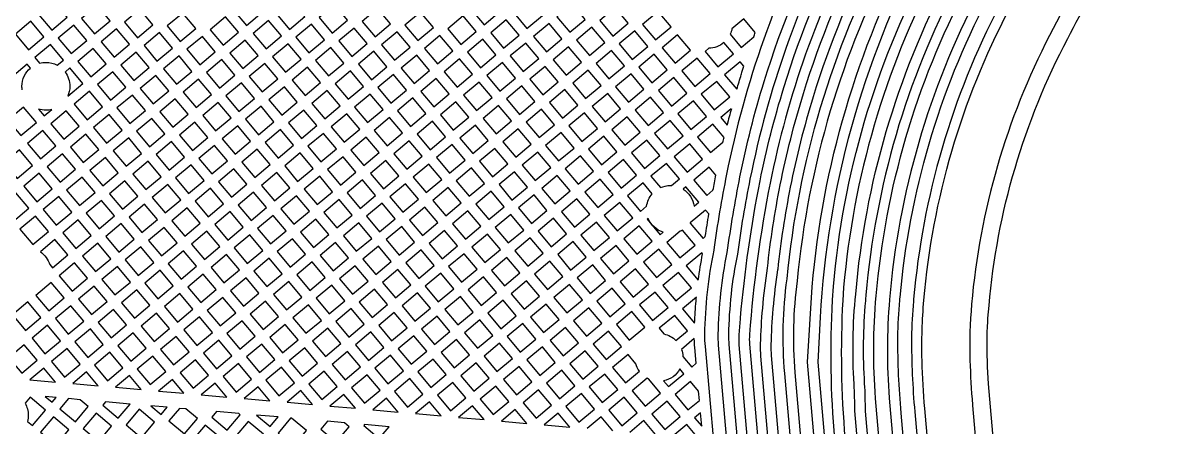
# Model space of a CAD drawing. Extents: x 592 to 965, y 89 to 353.
# Drawn here: x 666.08 to 674.49, y 148.13 to 151.14 of the extents above; entities that cross this region are included whole.
import ezdxf

# ---------------------------------------------------------------- set-up
doc = ezdxf.new("R2010")
doc.units = 0
doc.layers.add('bak_bak_ttr1-bcq8120', color=8, linetype='Continuous')
doc.layers.add('quyukuang', color=5, linetype='Continuous')

msp = doc.modelspace()

# ---------------------------------------------------------------- linework, layer by layer
at = {"layer": 'bak_bak_ttr1-bcq8120'}
for p, q in [((671.2919, 150.7505), (671.3827, 150.6423)), ((671.342, 150.4974), (671.2642, 150.4321)), ((671.2642, 150.4321), (671.3106, 150.3768)), ((671.0074, 149.3313), (671.0966, 149.2249)), ((671.0823, 149.099), (670.9795, 149.0127)), ((670.9795, 149.0127), (671.0693, 148.9058)), ((666.1305, 148.4851), (666.32, 148.4685)), ((666.449, 148.4572), (666.6386, 148.4406)), ((666.7673, 148.4294), (666.9571, 148.4127)), ((667.0858, 148.4015), (667.2756, 148.3848)), ((667.4043, 148.3736), (667.5941, 148.3569)), ((666.3252, 148.3532), (666.2452, 148.3601)), ((667.15, 148.281), (667.0304, 148.2915)), ((667.7226, 148.3457), (667.9128, 148.329)), ((668.0412, 148.3178), (668.2312, 148.3011)), ((668.3595, 148.2899), (668.5497, 148.2733)), ((667.9747, 148.2088), (667.8153, 148.2228)), ((668.678, 148.262), (668.868, 148.2454)), ((668.9965, 148.2341), (669.1865, 148.2175)), ((669.3151, 148.2062), (669.5051, 148.1896)), ((671.1133, 148.2397), (671.0691, 148.2027)), ((671.0691, 148.2027), (671.122, 148.1396)), ((671.122, 148.1396), (671.1133, 148.2397)), ((669.6334, 148.1783), (669.8236, 148.1617)), ((669.9519, 148.1505), (670.1422, 148.1338))]:
    msp.add_line(p, q, dxfattribs=at)
for points in [[(665.3078, 148.8562, -0.016847), (665.3576, 149.785, -0.100044), (666.4517, 153.4963), (666.8278, 154.2081, 0.099978), (668.9463, 161.3976), (669.6086, 168.9688, 0.076848), (669.3726, 172.5331), (669.3284, 172.7499, 0.077571), (667.2107, 178.4408), (667.1037, 178.6314, -0.022105), (666.8199, 179.1938, -0.047834), (665.9478, 181.7644, -0.018816), (665.9335, 181.8396), (665.8521, 182.3641, -0.034733), (665.7458, 187.67)], [(665.8218, 187.6646, 0.034712), (665.9278, 182.3726), (666.0231, 181.7767, 0.047739), (666.8894, 179.2251, 0.022105), (667.1702, 178.6688), (667.2772, 178.4781, -0.077637), (669.404, 172.7601), (669.4471, 172.5491, -0.076833), (669.6846, 168.9622), (669.0222, 161.3909, -0.100018), (666.8937, 154.1699), (666.5191, 153.4607, 0.100044), (665.4336, 149.7784, 0.016847), (665.3841, 148.8547, 0.034667), (665.3919, 148.6961, -0.024933), (665.3922, 148.6924), (666.9182, 131.2461, 0.199042)], [(672.9546, 130.255), (673.0528, 130.3501), (673.6636, 131.0781, 0.198766), (673.8471, 131.6605), (673.278, 138.2039, 0.197561), (673.1439, 138.4596), (673.0292, 138.5558, -0.198985), (672.9224, 138.7607), (672.1106, 148.0437, -0.035371), (672.0938, 149.0777), (672.1004, 149.1768, -0.099164), (672.7951, 151.5485, 0.10071), (675.7173, 161.4148), (676.1964, 166.8915, 0.151029), (672.9817, 181.7887, -0.014202), (672.8131, 182.1099, -0.026806), (672.8114, 182.1135, -0.016277), (672.4047, 183.1949, -0.021433), (672.4038, 183.1979, -0.018314), (672.4029, 183.2004), (672.3738, 183.2873, -0.003328), (672.3527, 183.3689, -0.071669), (672.0812, 185.3103, -0.010882), (672.0811, 185.3117)], [(673.9996, 131.6772), (673.4184, 138.3529, 0.202802), (673.3463, 138.489), (673.2181, 138.5964, -0.199128), (673.0804, 138.8606), (672.2593, 148.2537, 0.017113), (672.2539, 148.4519, -0.039821), (672.2661, 149.1216, -0.099203), (672.9533, 151.4668, 0.100668), (675.8944, 161.397), (676.3737, 166.876, 0.152457), (673.0656, 182.0024, -0.019293), (673.0643, 182.0049, -0.026028), (672.8267, 182.4844, -0.006369), (672.6688, 182.9035, -0.010433), (672.6684, 182.9048), (672.568, 183.1892, -0.026059), (672.3852, 183.8632, -0.055622), (672.2339, 185.3461), (672.2339, 185.3648)], [(672.3101, 185.3463, 0.093108), (672.7399, 182.931, 0.006371), (672.8972, 182.5134, 0.026097), (673.1321, 182.0399, -0.019203), (673.1334, 182.0374), (673.2033, 181.9132, -0.151027), (676.4497, 166.8693), (675.9704, 161.3904, -0.100695), (673.0193, 151.4286, 0.099104), (672.342, 149.1142, 0.002642), (672.338, 149.0716, -0.010688), (672.3379, 149.0703, 0.037153), (672.33, 148.4566, -0.017231), (672.3355, 148.2518), (673.1563, 138.8673, 0.199163), (673.2671, 138.6549), (673.3997, 138.5435, -0.196143), (673.4943, 138.3596), (674.0755, 131.6839, -0.24441)], [(673.656, 130.3634, 0.134951), (673.7698, 130.4545, -0.010365), (673.7821, 130.4707), (673.9281, 130.6531, 0.117095), (674.0893, 130.9941, 0.092369), (674.1552, 131.6698), (673.566, 138.4172, 0.202571), (673.4816, 138.5768), (673.3631, 138.6739, -0.199679), (673.2388, 138.9119), (672.4141, 148.3471, -0.043095), (672.418, 149.1082, -0.099118), (673.0873, 151.3941, 0.100705), (676.0465, 161.3863), (676.5256, 166.8627, 0.151028), (673.2699, 181.9506, -0.064524), (672.6871, 183.3951, -0.009781), (672.6316, 183.6256, -0.062544), (672.3898, 185.0627, -0.010738), (672.3864, 185.3446, -0.008233), (672.3863, 185.3458)], [(674.3503, 131.4985), (673.7421, 138.4535, 0.199156), (673.6052, 138.716), (673.5239, 138.7841, -0.201314), (673.4113, 139.0028), (672.6035, 148.2382, -0.021495), (672.5786, 148.8009, -0.016298), (672.5937, 149.0771, -0.024188), (672.5944, 149.0818, -0.025234), (672.5945, 149.0869), (672.5959, 149.0983, -0.098851), (673.2448, 151.311, 0.01664), (674.0147, 152.8832, 0.083893), (676.2233, 161.368), (676.703, 166.85, 0.151001), (673.4248, 182.0378, -0.021769), (673.1937, 182.4945), (673.1757, 182.5346, -0.048528), (672.8165, 183.6156), (672.8021, 183.6769, -0.062745), (672.5676, 185.0748, -0.003103), (672.5656, 185.1533, -0.017165), (672.5656, 185.1566)], [(671.7559, 149.234, -0.096675), (672.4942, 151.7075, 0.010848), (672.9913, 152.6938), (673.0775, 152.8749, 0.089488), (675.3634, 161.2753), (675.8573, 166.9214, 0.021032), (675.9539, 169.0602, 0.099026), (673.541, 179.8855, -0.066765), (673.5377, 179.8951, 0.067229), (673.528, 179.9241), (673.1203, 180.7963), (673.0288, 180.9811), (672.8826, 181.2638, 0.004782), (672.8503, 181.3236, -0.019197), (672.849, 181.3261), (672.7252, 181.5504, -0.02358), (672.6873, 181.6262, -0.030149), (671.9327, 183.6668, -0.018673)], [(672.0064, 183.6863, 0.030112), (672.757, 181.6569, 0.023636), (672.7918, 181.5874), (673.0292, 181.1517), (673.2249, 180.755), (673.5994, 179.951, -0.050793), (673.6116, 179.9143, -0.099014), (676.0301, 169.061, -0.021041), (675.9333, 166.9148), (675.4389, 161.2643, -0.089443), (673.1463, 152.8421), (673.0601, 152.661, -0.010846), (672.5616, 151.672, 0.096888), (671.831, 149.2208, 0.05542), (671.8148, 148.5391), (672.6708, 138.7144, 0.197387), (672.8176, 138.4343), (672.9331, 138.3373, -0.198696), (673.0553, 138.1025), (673.6132, 131.7057, -0.197471)], [(672.9577, 183.4657, 0.06453), (673.5134, 182.0876, -0.15105), (676.8037, 166.836), (676.3245, 161.359, -0.100667), (673.3347, 151.2636, 0.099078), (672.6966, 149.0839, -0.029934), (672.6958, 149.078, -0.024023), (672.6951, 149.0733, -0.025292), (672.6949, 149.0682, 0.016225), (672.6802, 148.7999, 0.02145), (672.7047, 148.247), (673.5129, 139.0063, 0.195897), (673.5892, 138.862), (673.6705, 138.7939, -0.199139), (673.8433, 138.4624), (674.4515, 131.5074, -0.043701)], [(674.5393, 131.3917), (673.8974, 138.7314), (673.6506, 138.9384, -0.204166), (673.585, 139.0613), (672.7791, 148.2726, -0.013815), (672.7592, 148.6242, -0.007886), (672.7592, 148.6295, -0.028747), (672.7725, 149.0772, -0.099079), (673.4024, 151.2282, 0.04925), (675.3822, 156.0426, 0.051156), (676.4004, 161.352), (676.8803, 166.837, 0.151035), (673.5769, 182.1303, -0.02147), (673.3563, 182.5674), (673.2931, 182.7135, -0.009537), (673.1895, 182.9767, -0.00749), (673.1877, 182.9813, -0.023126), (673.0314, 183.4849, -0.007378)], [(672.7854, 183.4208, 0.064527), (673.3584, 182.0004, -0.151028), (676.6268, 166.8539), (676.1472, 161.3723, -0.100652), (673.1772, 151.3467, 0.099858), (672.5176, 149.0816, 0.042411), (672.5158, 148.3498), (673.3401, 138.9207, 0.205813), (673.4326, 138.7481), (673.5459, 138.6555, -0.202486), (673.6672, 138.426), (674.2564, 131.6787, -0.092115)], [(672.4768, 183.2194, 0.016253), (672.8811, 182.1442, 0.014237), (673.0481, 181.8261, -0.151029), (676.2723, 166.8849), (675.7927, 161.4037, -0.100663), (672.8625, 151.513, 0.099115), (672.1764, 149.1712), (672.1699, 149.0731, 0.035525), (672.1869, 148.0454), (672.9984, 138.7673, 0.199015), (673.0781, 138.6142), (673.1929, 138.518, -0.200551), (673.3543, 138.2057), (673.9231, 131.6671, -0.198631)], [(671.9076, 148.6172), (671.942, 149.1748, -0.10023), (672.6979, 151.7343, 0.006003), (673.1097, 152.5354, -0.009108), (673.1101, 152.5363, 0.07953), (675.4645, 160.4819), (676.0957, 167.6056, 0.120524), (673.689, 180.0303), (673.3987, 180.6097, 0.00477), (673.1949, 181.0026, -0.011748), (673.1942, 181.004), (672.9796, 181.4076), (672.8738, 181.5973, -0.084497), (672.8695, 181.6094), (672.8526, 181.6885, 0.075143), (672.8292, 181.7489), (672.7285, 181.9278, -0.029876), (672.6921, 182.0021, -0.017103), (672.2596, 183.1475)], [(672.3328, 183.1689, 0.017099), (672.7636, 182.0286, 0.02755), (672.7934, 181.9677, -0.019357), (672.7949, 181.9653), (672.8972, 181.7833, -0.074734), (672.9276, 181.7017), (672.9432, 181.6294), (673.0466, 181.4441), (673.4682, 180.6411), (673.7589, 180.0608, -0.120663), (676.1707, 167.5857), (675.54, 160.4711, -0.079525), (673.1787, 152.5029, -0.006014), (672.7653, 151.6986, -0.011188), (672.7646, 151.6973, -0.023553), (672.7631, 151.6942, 0.108335), (672.0023, 148.9507), (671.9839, 148.6162), (672.8524, 138.6848, 0.199654), (672.9294, 138.5398), (673.0981, 138.3981, -0.203871), (673.2005, 138.1942), (673.7706, 131.6586, -0.198293)], [(673.5216, 183.1037, 0.009854), (673.6236, 182.8449, -0.008348), (673.6257, 182.8396), (673.68, 182.7145, 0.02177), (673.89, 182.2991, -0.008749), (673.8928, 182.2939, -0.048846), (676.0002, 177.5045, -0.101417), (677.2337, 166.7963), (676.7546, 161.3204, -0.100851), (673.7066, 151.0427, 0.097985), (673.1268, 149.0462, 0.029084), (673.1148, 148.6345, -0.007857), (673.1148, 148.6293, 0.013705), (673.1336, 148.2999, -0.009848), (673.1343, 148.2932), (673.9328, 139.1658), (674.1796, 138.9589, -0.204326), (674.2453, 138.8359), (674.8944, 131.4118, -0.043151)], [(668.5486, 161.4414, -0.101561), (666.4053, 154.2514), (666.1236, 153.7259, 0.101681), (664.9585, 149.8155, 0.006169), (664.9345, 149.495, -0.010796), (664.9344, 149.4937, 0.004199), (664.9227, 149.2755, -0.016342), (664.9225, 149.2732, 0.00931), (664.9097, 148.7881, 0.02314), (664.913, 148.7266), (666.4587, 131.0687, 0.198924)], [(664.988, 148.9277, -0.016487), (664.9881, 148.9301, -0.006579), (664.9989, 149.2707, -0.010639), (664.9989, 149.272, -0.004173), (665.0104, 149.4875, -0.011303), (665.0105, 149.4889, -0.003222), (665.0222, 149.6548, -0.012606), (665.0223, 149.6565, 0.003247), (665.035, 149.8127, -0.01918), (665.0353, 149.8155, -0.101163), (666.1781, 153.6574), (666.5028, 154.2649, 0.101237), (668.62, 161.3848)], [(668.6959, 161.378, -0.101235), (666.57, 154.229), (666.2453, 153.6215, 0.101266), (665.1108, 149.8049, -0.003174), (665.0983, 149.6512, -0.008821), (665.0983, 149.6503, 0.003222), (665.0866, 149.4854, -0.00998), (665.0866, 149.4842, 0.004173), (665.0751, 149.27, -0.010765), (665.0751, 149.2686, 0.006649), (665.0642, 148.9264, -0.016591), (665.0641, 148.924, 0.013111), (665.0651, 148.7941, -0.040326), (665.0649, 148.788, 0.01914), (665.0645, 148.7794, 0.028636), (665.0692, 148.7133, 0.005084), (665.0731, 148.6635, -0.017693), (665.0732, 148.6609), (666.6037, 131.166, 0.198848)], [(665.1405, 148.9262, -0.006622), (665.1513, 149.265, -0.010378), (665.1514, 149.2663, -0.004175), (665.1626, 149.4794, -0.011493), (665.1628, 149.4808, -0.003155), (665.1743, 149.6413, -0.017835), (665.1744, 149.6439), (665.1887, 149.8011, -0.099773), (666.2768, 153.4972), (666.6838, 154.2694, 0.099834), (668.7735, 161.3701)], [(668.8492, 161.3609, -0.099797), (666.7513, 154.234), (666.3434, 153.4601, 0.099806), (665.2643, 149.7914), (665.2386, 149.4734, 0.004174), (665.2274, 149.2616, -0.011025), (665.2273, 149.2602, 0.006623), (665.2166, 148.9234, -0.010285), (665.2166, 148.9221, 0.026067), (665.2247, 148.689, -0.017374), (665.225, 148.6866), (666.7553, 131.1892, 0.199826)], [(675.4085, 130.5221), (675.3329, 132.2187, -0.128336), (675.3342, 132.225), (675.411, 132.3821, -0.191307), (675.4179, 132.3884, 0.941722), (675.2303, 132.9697), (675.0568, 132.9641, -0.159752), (675.0492, 132.9664), (674.8831, 133.0771, -0.231152), (674.8775, 133.0868), (674.3592, 138.9964), (674.0598, 139.2479, -0.202169), (674.0552, 139.2566), (673.2526, 148.4549, -0.014392), (673.2421, 148.7937, -0.010457), (673.2488, 148.9432), (673.2564, 149.0363, -0.099928), (673.8413, 151.0199, 0.013539), (674.4906, 152.328, 0.073346), (676.7202, 159.8771)], [(671.5596, 148.751, -0.014507), (671.5749, 149.016, -0.016161), (671.5751, 149.0182, -0.016268), (671.6106, 149.3137, -0.022725), (671.7056, 149.9324, -0.025688), (671.8777, 150.6111, -0.045915), (672.3593, 151.7785), (672.4563, 151.963, 0.008807), (672.854, 152.7606), (672.8782, 152.811, 0.055503), (674.6797, 157.9954, 0.010914)], [(674.7534, 157.9762, -0.056062), (672.922, 152.726, -0.008808), (672.5229, 151.926), (672.4268, 151.7431, 0.045999), (671.9499, 150.5865, 0.025697), (671.7799, 149.9151, 0.022686), (671.6863, 149.3043, -0.020468), (671.6858, 149.3013, 0.016091), (671.6512, 149.0139, -0.015957), (671.651, 149.0117, 0.014778), (671.6357, 148.7463, 0.028917), (671.6384, 148.6651), (672.523, 138.55, 0.201019), (672.5889, 138.4249), (672.77, 138.2728, -0.198792), (672.9112, 137.9987), (673.4586, 131.7113, -0.198685)], [(674.1215, 157.5711, -0.01851), (673.6873, 156.051), (673.3849, 155.1279), (673.0649, 154.2435, -0.013446), (672.522, 153.0109), (672.4861, 152.9348, -0.008842), (672.0908, 152.1423, -0.020232), (672.0894, 152.1397, 0.011042), (672.0865, 152.1345), (671.9996, 151.9687, 0.071516), (671.3063, 150.011, 0.014766), (671.2116, 149.4512, -0.024299), (671.2111, 149.4476, 0.046157), (671.143, 148.8213, 0.025316), (671.1467, 148.7329), (671.2108, 147.9996, -0.090408)], [(673.0725, 131.7465), (672.5356, 137.9036, 0.201172), (672.4721, 138.0245), (672.2908, 138.1771, -0.198282), (672.1479, 138.4548), (671.2479, 148.7434, -0.026045), (671.245, 148.8237, -0.046093), (671.3116, 149.4305, -0.014974), (671.4064, 149.9922, -0.025668), (671.5862, 150.7008, -0.04599), (672.0899, 151.9217), (672.1785, 152.0902, 0.00892), (672.5789, 152.893), (672.6143, 152.968, 0.01347), (673.1605, 154.2078), (673.5054, 155.165), (673.7845, 156.0205, 0.01851), (674.2207, 157.5478)], [(674.2942, 157.5273, -0.018508), (673.8563, 155.9948), (673.5523, 155.0672), (673.2308, 154.1785, -0.013474), (672.6828, 152.9346), (672.6472, 152.8593, -0.008919), (672.2457, 152.0542, -0.024214), (672.2439, 152.0512), (672.1566, 151.8848, 0.071509), (671.4807, 149.975, 0.014981), (671.3867, 149.4174, 0.046455), (671.3211, 148.8199, 0.026118), (671.3241, 148.7474), (672.2241, 138.4587, 0.198692), (672.3424, 138.2332), (672.5237, 138.0806, -0.196816), (672.6116, 137.9103), (673.1486, 131.7502, -0.197692)], [(671.4007, 148.8265, -0.003177), (671.4103, 148.9443, -0.010545), (671.4104, 148.9456, -0.027446), (671.556, 149.9623, -0.025678), (671.732, 150.6559, -0.045938), (672.2242, 151.8497), (672.3129, 152.0183, 0.025128), (673.3736, 154.328, 0.003728), (673.8108, 155.4966, 0.004921), (673.9636, 155.9565, -0.013884), (673.9641, 155.9584, 0.009922), (674.0144, 156.1263, -0.005762), (674.0808, 156.3543, -0.010847), (674.0812, 156.3556), (674.3248, 157.1934, 0.014145)], [(674.3975, 157.1702), (674.0872, 156.1036, -0.009683), (674.0373, 155.937, -0.014005), (674.0368, 155.9351, -0.004953), (673.8825, 155.4708, -0.013165), (673.8819, 155.4692, -0.003724), (673.4447, 154.3008, -0.010768), (673.4442, 154.2995, -0.009438), (673.4438, 154.2985, -0.026978), (672.2925, 151.8157, -0.011768), (672.2918, 151.8144, 0.071526), (671.6303, 149.945, 0.030569), (671.4768, 148.821, 0.041447), (671.4775, 148.7493), (672.3716, 138.5281, 0.197619), (672.4834, 138.3144), (672.6459, 138.1776, -0.198846), (672.7622, 137.9511), (673.3006, 131.7649, -0.1954)], [(666.0738, 150.6392, -0.03644), (666.072, 150.6649, -0.219511), (666.1343, 150.8002), (666.1102, 150.8289), (665.9954, 150.7326)], [(671.3827, 150.6423, -0.003955), (671.4158, 150.7523, -0.013721), (671.4164, 150.7541, -0.002136), (671.4349, 150.8131), (671.4066, 150.8468), (671.2919, 150.7505)], [(666.3926, 150.7707, -0.160747), (666.4276, 150.6649, -0.107549), (666.4115, 150.591)], [(666.2944, 150.4928, -0.063621), (666.2498, 150.4871, -0.080163), (666.1939, 150.4961)], [(671.0966, 149.2249, -0.014188), (671.1281, 149.4206), (671.1222, 149.4276), (671.0074, 149.3313)], [(672.2802, 130.2503), (672.4265, 130.3037), (672.8868, 130.6899), (673.4175, 131.322, 0.200055), (673.537, 131.7041), (672.9793, 138.0959, 0.198719), (672.884, 138.2789), (672.7686, 138.3759, -0.200141), (672.5946, 138.7125), (671.7389, 148.5325, -0.055657), (671.7559, 149.234)], [(671.0693, 148.9058, -0.011822), (671.0797, 149.0705, -0.010591), (671.0798, 149.0718, -0.002039), (671.0823, 149.099)], [(671.5705, 130.1986, 0.182927), (671.6663, 130.2772, -0.086977), (671.797, 130.4326, -0.043695), (671.8024, 130.4364, -0.027153), (671.8055, 130.439, -0.066628), (672.1067, 130.6035), (672.2824, 130.6599, 0.112576), (672.373, 130.7064), (672.7833, 131.0506, 0.043546), (672.8322, 131.0996), (673.1305, 131.455, 0.196275), (673.2244, 131.7612), (672.6861, 137.9473, 0.199474), (672.5943, 138.1215), (672.4343, 138.256, -0.199632), (672.2955, 138.5242), (671.4014, 148.7454, -0.039841), (671.4007, 148.8265)], [(671.8744, 129.8039), (671.9057, 129.8983, 0.060093), (671.914, 129.9393), (671.9295, 130.1162, -0.197458), (672.0521, 130.3511), (672.0759, 130.371, -0.098457), (672.2425, 130.4622), (672.3554, 130.4974, 0.098252), (672.4085, 130.5265), (672.8635, 130.9083, 0.042984), (672.9117, 130.9567), (673.2885, 131.4056, 0.198544), (673.3826, 131.7047), (672.8351, 137.9949, 0.199221), (672.7184, 138.2166), (672.5373, 138.3687, -0.196866), (672.447, 138.5432), (671.5623, 148.6612, -0.028842), (671.5596, 148.751)], [(672.5623, 129.9285, 0.233162), (672.6426, 130.0608, -0.197394), (672.8501, 130.4572), (673.1407, 130.7011), (673.5474, 131.1862, 0.199205), (673.6945, 131.6548), (673.1239, 138.1947, 0.203781), (673.0449, 138.3435), (672.8779, 138.4836, -0.198924), (672.7763, 138.6808), (671.9076, 148.6172)]]:
    msp.add_lwpolyline(points, format="xyb", dxfattribs=at)
for points in [[(667.6435, 151.2302), (667.7399, 151.1153), (667.8547, 151.2117), (667.7583, 151.3265)], [(669.409, 151.2361), (669.5053, 151.1213), (669.6202, 151.2177), (669.5238, 151.3325)], [(666.1964, 151.1964), (666.2927, 151.0815), (666.4076, 151.1779), (666.3112, 151.2927)], [(666.5149, 151.1685), (666.6113, 151.0537), (666.726, 151.15), (666.6297, 151.2648)], [(666.8334, 151.1406), (666.9297, 151.0258), (667.0444, 151.1221), (666.9481, 151.2369)], [(667.962, 151.2023), (668.0583, 151.0876), (668.1732, 151.184), (668.0769, 151.2987)], [(668.2805, 151.1746), (668.3769, 151.0597), (668.4915, 151.1559), (668.3952, 151.2708)], [(668.5989, 151.1465), (668.6951, 151.0318), (668.8099, 151.1281), (668.7137, 151.2429)], [(669.7275, 151.2083), (669.8238, 151.0936), (669.9386, 151.1899), (669.8423, 151.3046)], [(670.0459, 151.1805), (670.1423, 151.0656), (670.2571, 151.162), (670.1608, 151.2768)], [(670.3645, 151.1526), (670.4608, 151.0378), (670.5757, 151.1341), (670.4793, 151.249)], [(666.0232, 151.0511), (666.1196, 150.9363), (666.2344, 151.0326), (666.138, 151.1474)], [(667.1518, 151.1127), (667.2481, 150.9979), (667.3629, 151.0942), (667.2665, 151.209)], [(667.4702, 151.0848), (667.5666, 150.97), (667.6815, 151.0663), (667.5851, 151.1812)], [(667.7888, 151.0569), (667.8851, 150.9422), (667.9999, 151.0386), (667.9037, 151.1533)], [(668.9173, 151.1187), (669.0136, 151.0039), (669.1284, 151.1002), (669.0321, 151.2151)], [(669.2358, 151.0908), (669.3321, 150.976), (669.447, 151.0723), (669.3506, 151.1872)], [(669.5543, 151.0629), (669.6506, 150.9482), (669.7654, 151.0446), (669.6692, 151.1593)], [(670.683, 151.1247), (670.7793, 151.01), (670.894, 151.1062), (670.7977, 151.2209)], [(666.3417, 151.0232), (666.4381, 150.9083), (666.5529, 151.0047), (666.4565, 151.1195)], [(666.6602, 150.9953), (666.7565, 150.8805), (666.8713, 150.9769), (666.775, 151.0916)], [(666.9786, 150.9675), (667.075, 150.8526), (667.1898, 150.9489), (667.0934, 151.0638)], [(668.1073, 151.0292), (668.2036, 150.9143), (668.3185, 151.0107), (668.2221, 151.1256)], [(668.4259, 151.0013), (668.5221, 150.8866), (668.6368, 150.9828), (668.5405, 151.0976)], [(668.7441, 150.9735), (668.8405, 150.8586), (668.9553, 150.9549), (668.8589, 151.0698)], [(669.8728, 151.0352), (669.9691, 150.9203), (670.0839, 151.0166), (669.9875, 151.1315)], [(670.1913, 151.0072), (670.2876, 150.8924), (670.4025, 150.9888), (670.3061, 151.1036)], [(670.5098, 150.9794), (670.6061, 150.8647), (670.7209, 150.961), (670.6247, 151.0757)], [(667.2971, 150.9395), (667.3935, 150.8247), (667.5082, 150.921), (667.4119, 151.0358)], [(667.6156, 150.9116), (667.7118, 150.7969), (667.8267, 150.8933), (667.7305, 151.008)], [(667.9341, 150.8839), (668.0304, 150.769), (668.1453, 150.8654), (668.0489, 150.9802)], [(669.0626, 150.9455), (669.159, 150.8307), (669.2738, 150.927), (669.1774, 151.0418)], [(669.3811, 150.9176), (669.4774, 150.8029), (669.5922, 150.8992), (669.4959, 151.0139)], [(669.6996, 150.8898), (669.7959, 150.775), (669.9108, 150.8714), (669.8144, 150.9862)], [(670.8283, 150.9516), (670.9247, 150.8368), (671.0393, 150.933), (670.9429, 151.0478)], [(666.487, 150.85), (666.5833, 150.7352), (666.6981, 150.8316), (666.6019, 150.9463)], [(666.8055, 150.8222), (666.9018, 150.7073), (667.0166, 150.8036), (666.9203, 150.9185)], [(667.124, 150.7943), (667.2203, 150.6794), (667.3351, 150.7757), (667.2387, 150.8905)], [(668.2526, 150.856), (668.3489, 150.7413), (668.4637, 150.8377), (668.3675, 150.9524)], [(668.5711, 150.8283), (668.6675, 150.7134), (668.7821, 150.8096), (668.6858, 150.9245)], [(668.8895, 150.8002), (668.9858, 150.6854), (669.1006, 150.7817), (669.0043, 150.8965)], [(670.0181, 150.862), (670.1145, 150.7471), (670.2293, 150.8434), (670.1329, 150.9583)], [(670.3366, 150.834), (670.4329, 150.7193), (670.5477, 150.8157), (670.4515, 150.9304)], [(670.6551, 150.8063), (670.7514, 150.6914), (670.8663, 150.7878), (670.7699, 150.9027)], [(667.4425, 150.7663), (667.5387, 150.6516), (667.6535, 150.7479), (667.5572, 150.8626)], [(667.7608, 150.7385), (667.8572, 150.6237), (667.9721, 150.72), (667.8757, 150.8349)], [(668.0794, 150.7106), (668.1757, 150.5959), (668.2905, 150.6923), (668.1942, 150.807)], [(669.208, 150.7723), (669.3042, 150.6576), (669.419, 150.7539), (669.3228, 150.8686)], [(669.5264, 150.7445), (669.6227, 150.6297), (669.7375, 150.726), (669.6412, 150.8409)], [(669.8449, 150.7166), (669.9413, 150.6018), (670.0561, 150.6981), (669.9597, 150.813)], [(670.9736, 150.7784), (671.0699, 150.6637), (671.1845, 150.7599), (671.0883, 150.8746)], [(666.6323, 150.6769), (666.7287, 150.562), (666.8435, 150.6583), (666.7471, 150.7732)], [(666.9508, 150.6489), (667.0472, 150.5341), (667.162, 150.6304), (667.0656, 150.7453)], [(667.2693, 150.621), (667.3656, 150.5063), (667.4803, 150.6026), (667.3841, 150.7173)], [(668.3979, 150.6829), (668.4942, 150.568), (668.6091, 150.6644), (668.5127, 150.7793)], [(668.7165, 150.655), (668.8128, 150.5402), (668.9275, 150.6364), (668.8311, 150.7512)], [(669.0348, 150.627), (669.1311, 150.5123), (669.2458, 150.6086), (669.1496, 150.7233)], [(670.1635, 150.6888), (670.2597, 150.574), (670.3745, 150.6703), (670.2782, 150.785)], [(670.4818, 150.6609), (670.5782, 150.5461), (670.6931, 150.6425), (670.5967, 150.7573)], [(670.8004, 150.6331), (670.8967, 150.5184), (671.0115, 150.6147), (670.9153, 150.7294)], [(667.5877, 150.5932), (667.6841, 150.4784), (667.7988, 150.5747), (667.7025, 150.6895)], [(667.9062, 150.5653), (668.0024, 150.4506), (668.1173, 150.547), (668.0211, 150.6617)], [(668.2247, 150.5376), (668.321, 150.4227), (668.4358, 150.5191), (668.3395, 150.6339)], [(669.3532, 150.5992), (669.4496, 150.4844), (669.5644, 150.5807), (669.468, 150.6955)], [(669.6717, 150.5713), (669.7681, 150.4564), (669.8829, 150.5528), (669.7865, 150.6676)], [(669.9903, 150.5434), (670.0865, 150.4287), (670.2014, 150.5251), (670.1051, 150.6398)], [(671.1189, 150.6053), (671.2152, 150.4905), (671.3299, 150.5867), (671.2335, 150.7015)], [(666.4592, 150.5316), (666.5555, 150.4167), (666.6703, 150.513), (666.5739, 150.6279)], [(666.7776, 150.5036), (666.874, 150.3888), (666.9888, 150.4851), (666.8924, 150.6)], [(667.0962, 150.4757), (667.1924, 150.361), (667.3072, 150.4573), (667.211, 150.572)], [(668.5432, 150.5097), (668.6396, 150.3948), (668.7544, 150.4912), (668.6581, 150.6061)], [(668.8618, 150.4818), (668.958, 150.3671), (669.0727, 150.4633), (668.9765, 150.578)], [(669.1801, 150.4539), (669.2764, 150.3391), (669.3912, 150.4354), (669.2948, 150.5502)], [(670.3087, 150.5157), (670.4051, 150.4008), (670.5198, 150.4971), (670.4235, 150.612)], [(670.6272, 150.4877), (670.7234, 150.373), (670.8383, 150.4694), (670.742, 150.5841)], [(670.9456, 150.46), (671.042, 150.3451), (671.1569, 150.4415), (671.0605, 150.5564)], [(665.9675, 150.414), (666.0638, 150.2993), (666.1787, 150.3957), (666.0824, 150.5104)], [(666.286, 150.3863), (666.3824, 150.2715), (666.4971, 150.3677), (666.4008, 150.4826)], [(667.4146, 150.4479), (667.5109, 150.3331), (667.6257, 150.4294), (667.5293, 150.5442)], [(667.733, 150.42), (667.8293, 150.3053), (667.9441, 150.4016), (667.8478, 150.5163)], [(668.0514, 150.3922), (668.1478, 150.2773), (668.2627, 150.3737), (668.1663, 150.4886)], [(669.4985, 150.426), (669.5949, 150.3111), (669.7097, 150.4075), (669.6133, 150.5223)], [(669.8171, 150.3981), (669.9133, 150.2834), (670.0281, 150.3797), (669.9319, 150.4944)], [(670.1355, 150.3703), (670.2319, 150.2555), (670.3467, 150.3518), (670.2503, 150.4667)], [(666.6045, 150.3584), (666.7009, 150.2435), (666.8156, 150.3398), (666.7193, 150.4547)], [(666.923, 150.3304), (667.0192, 150.2157), (667.134, 150.312), (667.0378, 150.4267)], [(667.2414, 150.3026), (667.3378, 150.1878), (667.4525, 150.2841), (667.3562, 150.399)], [(668.37, 150.3643), (668.4664, 150.2495), (668.5812, 150.3458), (668.4848, 150.4607)], [(668.6885, 150.3365), (668.7848, 150.2217), (668.8997, 150.3181), (668.8034, 150.4328)], [(669.007, 150.3087), (669.1034, 150.1939), (669.2181, 150.2901), (669.1217, 150.405)], [(670.4541, 150.3424), (670.5503, 150.2277), (670.6651, 150.324), (670.5688, 150.4387)], [(670.7724, 150.3146), (670.8688, 150.1998), (670.9836, 150.2962), (670.8873, 150.411)], [(666.1128, 150.2409), (666.2091, 150.1261), (666.324, 150.2225), (666.2276, 150.3373)], [(666.4314, 150.2131), (666.5277, 150.0982), (666.6425, 150.1945), (666.5461, 150.3094)], [(667.5599, 150.2747), (667.6561, 150.16), (667.7709, 150.2563), (667.6747, 150.371)], [(667.8783, 150.2469), (667.9746, 150.1321), (668.0894, 150.2284), (667.993, 150.3432)], [(668.1968, 150.219), (668.2931, 150.1041), (668.408, 150.2005), (668.3116, 150.3154)], [(669.3254, 150.2807), (669.4218, 150.1659), (669.5365, 150.2622), (669.4402, 150.377)], [(669.6439, 150.2528), (669.7401, 150.138), (669.8549, 150.2344), (669.7587, 150.3491)], [(669.9623, 150.225), (670.0587, 150.1101), (670.1735, 150.2065), (670.0771, 150.3213)], [(666.7499, 150.1851), (666.8461, 150.0704), (666.9609, 150.1667), (666.8646, 150.2814)], [(667.0682, 150.1573), (667.1646, 150.0425), (667.2794, 150.1388), (667.183, 150.2537)], [(667.3867, 150.1294), (667.483, 150.0147), (667.5978, 150.111), (667.5015, 150.2257)], [(668.5154, 150.1911), (668.6116, 150.0764), (668.7264, 150.1728), (668.6302, 150.2875)], [(668.8338, 150.1634), (668.9301, 150.0485), (669.045, 150.1449), (668.9487, 150.2598)], [(669.1524, 150.1355), (669.2487, 150.0207), (669.3634, 150.1169), (669.267, 150.2317)], [(670.2808, 150.1971), (670.3771, 150.0824), (670.4919, 150.1788), (670.3957, 150.2935)], [(670.5993, 150.1694), (670.6957, 150.0545), (670.8104, 150.1508), (670.7141, 150.2657)], [(670.9178, 150.1414), (671.0141, 150.0266), (671.129, 150.1229), (671.0326, 150.2378)], [(665.9396, 150.0956), (666.0359, 149.9808), (666.1508, 150.0771), (666.0544, 150.1919)], [(666.2581, 150.0677), (666.3545, 149.9529), (666.4694, 150.0492), (666.373, 150.1641)], [(666.5767, 150.0399), (666.673, 149.9251), (666.7877, 150.0214), (666.6915, 150.1362)], [(667.7051, 150.1016), (667.8015, 149.9868), (667.9163, 150.0831), (667.8199, 150.1979)], [(668.0236, 150.0737), (668.12, 149.9589), (668.2348, 150.0551), (668.1384, 150.17)], [(668.3421, 150.0458), (668.4384, 149.931), (668.5532, 150.0274), (668.457, 150.1421)], [(669.4708, 150.1075), (669.567, 149.9928), (669.6818, 150.0891), (669.5855, 150.2038)], [(669.7891, 150.0797), (669.8855, 149.9648), (670.0003, 150.0612), (669.9039, 150.176)], [(670.1076, 150.0518), (670.2039, 149.9371), (670.3187, 150.0334), (670.2225, 150.1481)], [(666.8951, 150.0121), (666.9915, 149.8972), (667.1062, 149.9935), (667.0098, 150.1084)], [(667.2136, 149.9841), (667.3098, 149.8694), (667.4246, 149.9657), (667.3284, 150.0804)], [(667.532, 149.9563), (667.6283, 149.8415), (667.7431, 149.9378), (667.6468, 150.0526)], [(668.6606, 150.018), (668.757, 149.9032), (668.8718, 149.9995), (668.7754, 150.1144)], [(668.9791, 149.9902), (669.0755, 149.8753), (669.1904, 149.9717), (669.094, 150.0865)], [(669.2977, 149.9623), (669.394, 149.8476), (669.5086, 149.9438), (669.4124, 150.0585)], [(670.4261, 150.024), (670.5224, 149.9092), (670.6373, 150.0055), (670.5409, 150.1204)], [(666.0849, 149.9224), (666.1813, 149.8075), (666.2961, 149.9039), (666.1997, 150.0187)], [(666.4035, 149.8945), (666.4997, 149.7798), (666.6146, 149.8762), (666.5183, 149.9909)], [(666.7219, 149.8668), (666.8183, 149.7519), (666.9331, 149.8482), (666.8367, 149.9631)], [(667.8505, 149.9284), (667.9468, 149.8136), (668.0616, 149.9099), (667.9653, 150.0247)], [(668.169, 149.9005), (668.2652, 149.7858), (668.38, 149.8821), (668.2837, 149.9968)], [(668.4873, 149.8727), (668.5837, 149.7578), (668.6986, 149.8542), (668.6022, 149.9691)], [(669.616, 149.9344), (669.7124, 149.8196), (669.8271, 149.9158), (669.7307, 150.0307)], [(669.9345, 149.9065), (670.0307, 149.7917), (670.1455, 149.8881), (670.0493, 150.0028)], [(670.2529, 149.8787), (670.3492, 149.7638), (670.4641, 149.8602), (670.3677, 149.975)], [(667.0404, 149.8388), (667.1367, 149.7241), (667.2515, 149.8204), (667.1552, 149.9351)], [(667.3588, 149.811), (667.4552, 149.6962), (667.5699, 149.7925), (667.4736, 149.9073)], [(667.6773, 149.7831), (667.7737, 149.6682), (667.8885, 149.7646), (667.7921, 149.8794)], [(668.8059, 149.8448), (668.9023, 149.73), (669.0171, 149.8263), (668.9208, 149.9412)], [(669.1245, 149.8169), (669.2207, 149.7022), (669.3356, 149.7986), (669.2394, 149.9133)], [(669.443, 149.7892), (669.5393, 149.6744), (669.654, 149.7706), (669.5576, 149.8854)], [(665.9118, 149.7771), (666.0081, 149.6622), (666.1229, 149.7585), (666.0266, 149.8734)], [(666.2303, 149.7492), (666.3265, 149.6345), (666.4413, 149.7308), (666.3451, 149.8455)], [(666.5487, 149.7214), (666.6451, 149.6066), (666.7599, 149.7029), (666.6636, 149.8178)], [(667.9958, 149.7552), (668.0921, 149.6405), (668.2069, 149.7368), (668.1106, 149.8515)], [(668.3142, 149.7274), (668.4106, 149.6126), (668.5253, 149.7088), (668.429, 149.8237)], [(668.6327, 149.6995), (668.7291, 149.5846), (668.8439, 149.681), (668.7476, 149.7958)], [(669.7613, 149.7612), (669.8576, 149.6465), (669.9723, 149.7428), (669.8761, 149.8575)], [(670.0797, 149.7334), (670.1761, 149.6185), (670.2909, 149.7149), (670.1945, 149.8297)], [(670.3982, 149.7055), (670.4946, 149.5906), (670.6094, 149.687), (670.513, 149.8018)], [(666.8673, 149.6936), (666.9636, 149.5788), (667.0783, 149.6751), (666.9821, 149.7899)], [(667.1857, 149.6658), (667.282, 149.5509), (667.3968, 149.6472), (667.3004, 149.762)], [(667.5042, 149.6378), (667.6005, 149.523), (667.7153, 149.6193), (667.6189, 149.7341)], [(668.9513, 149.6716), (669.0475, 149.5569), (669.1624, 149.6532), (669.0661, 149.768)], [(669.2697, 149.6438), (669.3661, 149.529), (669.481, 149.6254), (669.3846, 149.7402)], [(669.5883, 149.616), (669.6846, 149.5013), (669.7992, 149.5975), (669.703, 149.7122)], [(666.0571, 149.6039), (666.1534, 149.4891), (666.2682, 149.5855), (666.1719, 149.7002)], [(666.3755, 149.5761), (666.4719, 149.4612), (666.5867, 149.5576), (666.4903, 149.6724)], [(666.6941, 149.5482), (666.7903, 149.4335), (666.9052, 149.5299), (666.8089, 149.6446)], [(667.8226, 149.6099), (667.9189, 149.4952), (668.0337, 149.5915), (667.9374, 149.7062)], [(668.141, 149.5821), (668.2374, 149.4672), (668.3522, 149.5636), (668.2558, 149.6784)], [(668.4596, 149.5542), (668.5559, 149.4393), (668.6707, 149.5356), (668.5743, 149.6505)], [(669.9066, 149.5881), (670.0029, 149.4733), (670.1177, 149.5695), (670.0213, 149.6844)], [(670.225, 149.5601), (670.3214, 149.4453), (670.4362, 149.5416), (670.3398, 149.6565)], [(670.5436, 149.5322), (670.6399, 149.4174), (670.7548, 149.5137), (670.6584, 149.6286)], [(667.0125, 149.5205), (667.1089, 149.4056), (667.2237, 149.5019), (667.1273, 149.6168)], [(667.331, 149.4925), (667.4274, 149.3777), (667.5421, 149.474), (667.4458, 149.5888)], [(667.6495, 149.4646), (667.7458, 149.3499), (667.8605, 149.4462), (667.7643, 149.5609)], [(668.778, 149.5262), (668.8743, 149.4115), (668.9892, 149.5079), (668.8929, 149.6226)], [(669.0965, 149.4985), (669.1929, 149.3837), (669.3077, 149.48), (669.2113, 149.5949)], [(669.4151, 149.4706), (669.5113, 149.3559), (669.6262, 149.4523), (669.5299, 149.567)], [(669.7335, 149.4429), (669.8299, 149.3281), (669.9446, 149.4243), (669.8482, 149.5391)], [(666.5209, 149.4029), (666.6171, 149.2881), (666.7319, 149.3845), (666.6357, 149.4992)], [(666.8393, 149.3751), (666.9357, 149.2602), (667.0505, 149.3566), (666.9542, 149.4715)], [(667.9679, 149.4368), (668.0642, 149.3219), (668.179, 149.4183), (668.0827, 149.5331)], [(668.2864, 149.4089), (668.3827, 149.294), (668.4975, 149.3903), (668.4012, 149.5052)], [(668.6049, 149.381), (668.7012, 149.2662), (668.8159, 149.3625), (668.7197, 149.4773)], [(670.0519, 149.4149), (670.1483, 149.3), (670.263, 149.3963), (670.1667, 149.5112)], [(670.3704, 149.3869), (670.4667, 149.2721), (670.5816, 149.3684), (670.4852, 149.4833)], [(670.6889, 149.359), (670.7852, 149.2443), (670.9, 149.3407), (670.8037, 149.4554)], [(667.1579, 149.3472), (667.2542, 149.2324), (667.369, 149.3287), (667.2726, 149.4435)], [(667.4764, 149.3193), (667.5726, 149.2046), (667.6874, 149.3009), (667.5911, 149.4156)], [(667.7947, 149.2915), (667.8911, 149.1767), (668.0059, 149.273), (667.9095, 149.3878)], [(668.9233, 149.3531), (669.0196, 149.2383), (669.1345, 149.3347), (669.0382, 149.4495)], [(669.2419, 149.3253), (669.3381, 149.2106), (669.4529, 149.3069), (669.3567, 149.4216)], [(669.5603, 149.2975), (669.6567, 149.1827), (669.7715, 149.2791), (669.6752, 149.3939)], [(666.3477, 149.2576), (666.4439, 149.1428), (666.5587, 149.2392), (666.4625, 149.3539)], [(666.6661, 149.2298), (666.7625, 149.1149), (666.8773, 149.2113), (666.7809, 149.3261)], [(666.9846, 149.2019), (667.081, 149.087), (667.1959, 149.1834), (667.0995, 149.2983)], [(668.1132, 149.2636), (668.2096, 149.1487), (668.3244, 149.245), (668.228, 149.3599)], [(668.4317, 149.2356), (668.528, 149.1209), (668.6428, 149.2173), (668.5465, 149.332)], [(668.7501, 149.2079), (668.8465, 149.093), (668.9613, 149.1893), (668.8649, 149.3042)], [(669.8789, 149.2697), (669.9753, 149.1548), (670.0899, 149.2511), (669.9935, 149.3659)], [(670.1973, 149.2417), (670.2936, 149.1268), (670.4084, 149.2231), (670.312, 149.3379)], [(670.5157, 149.2137), (670.612, 149.099), (670.7268, 149.1953), (670.6305, 149.31)], [(666.1745, 149.1122), (666.2708, 148.9975), (666.3856, 149.0939), (666.2893, 149.2086)], [(667.3032, 149.174), (667.3995, 149.0593), (667.5142, 149.1556), (667.418, 149.2703)], [(667.6216, 149.1462), (667.718, 149.0314), (667.8327, 149.1277), (667.7364, 149.2425)], [(667.9401, 149.1183), (668.0365, 149.0034), (668.1512, 149.0997), (668.0548, 149.2146)], [(669.0686, 149.1799), (669.1649, 149.0652), (669.2797, 149.1616), (669.1835, 149.2763)], [(669.3871, 149.1522), (669.4835, 149.0374), (669.5983, 149.1337), (669.5019, 149.2486)], [(669.7056, 149.1243), (669.802, 149.0095), (669.9169, 149.1059), (669.8205, 149.2207)], [(670.8342, 149.1859), (670.9305, 149.0711), (671.0453, 149.1674), (670.949, 149.2823)], [(666.4929, 149.0845), (666.5893, 148.9696), (666.7041, 149.0659), (666.6077, 149.1808)], [(666.8114, 149.0565), (666.9078, 148.9417), (667.0226, 149.0381), (666.9263, 149.1529)], [(667.13, 149.0287), (667.2262, 148.914), (667.3411, 149.0103), (667.2449, 149.1251)], [(668.2585, 149.0903), (668.3548, 148.9756), (668.4696, 149.0719), (668.3733, 149.1867)], [(668.577, 149.0625), (668.6733, 148.9477), (668.7881, 149.044), (668.6918, 149.1589)], [(668.8955, 149.0346), (668.9917, 148.9199), (669.1065, 149.0162), (669.0103, 149.1309)], [(670.0242, 149.0965), (670.1206, 148.9816), (670.2353, 149.0778), (670.1389, 149.1927)], [(670.3426, 149.0684), (670.4389, 148.9537), (670.5536, 149.05), (670.4573, 149.1647)], [(670.661, 149.0406), (670.7573, 148.9258), (670.8721, 149.0221), (670.7758, 149.137)], [(666.0013, 148.9669), (666.0976, 148.8522), (666.2124, 148.9486), (666.1162, 149.0633)], [(666.3198, 148.9392), (666.4161, 148.8243), (666.5309, 148.9206), (666.4346, 149.0355)], [(667.4485, 149.0009), (667.5448, 148.8861), (667.6596, 148.9824), (667.5632, 149.0972)], [(667.7669, 148.973), (667.8633, 148.8582), (667.9781, 148.9545), (667.8817, 149.0693)], [(668.0854, 148.9451), (668.1817, 148.8304), (668.2964, 148.9266), (668.2002, 149.0414)], [(669.2139, 149.0068), (669.3102, 148.892), (669.4251, 148.9884), (669.3287, 149.1032)], [(669.5325, 148.979), (669.6288, 148.8642), (669.7436, 148.9605), (669.6473, 149.0753)], [(669.851, 148.9511), (669.9474, 148.8363), (670.0622, 148.9327), (669.9659, 149.0475)], [(666.6383, 148.9112), (666.7346, 148.7964), (666.8494, 148.8927), (666.7531, 149.0076)], [(666.9568, 148.8833), (667.053, 148.7686), (667.1679, 148.865), (667.0716, 148.9797)], [(667.2752, 148.8556), (667.3716, 148.7407), (667.4865, 148.8371), (667.3901, 148.952)], [(668.4038, 148.9172), (668.5001, 148.8024), (668.6149, 148.8987), (668.5186, 149.0136)], [(668.7223, 148.8893), (668.8185, 148.7746), (668.9334, 148.871), (668.8371, 148.9857)], [(669.0407, 148.8616), (669.1371, 148.7467), (669.2518, 148.843), (669.1555, 148.9579)], [(670.1696, 148.9233), (670.2658, 148.8085), (670.3805, 148.9048), (670.2842, 149.0195)], [(670.4879, 148.8954), (670.5842, 148.7805), (670.6989, 148.8768), (670.6026, 148.9916)], [(666.1465, 148.7938), (666.2429, 148.679), (666.3578, 148.7753), (666.2614, 148.8902)], [(667.5938, 148.8277), (667.6902, 148.7129), (667.8049, 148.8092), (667.7086, 148.924)], [(667.9123, 148.7998), (668.0086, 148.6851), (668.1233, 148.7814), (668.0271, 148.8961)], [(668.2307, 148.772), (668.327, 148.6571), (668.4418, 148.7534), (668.3454, 148.8683)], [(669.3592, 148.8336), (669.4556, 148.7188), (669.5704, 148.8152), (669.4741, 148.93)], [(669.6778, 148.8058), (669.7742, 148.6909), (669.889, 148.7873), (669.7926, 148.9021)], [(669.9963, 148.7779), (670.0926, 148.6632), (670.2075, 148.7596), (670.1112, 148.8743)], [(666.4651, 148.7659), (666.5615, 148.6511), (666.6763, 148.7474), (666.5799, 148.8623)], [(666.7836, 148.738), (666.8799, 148.6233), (666.9947, 148.7196), (666.8984, 148.8344)], [(667.102, 148.7103), (667.1984, 148.5954), (667.3132, 148.6917), (667.2168, 148.8066)], [(668.5491, 148.744), (668.6454, 148.6293), (668.7602, 148.7256), (668.6639, 148.8403)], [(668.8675, 148.7162), (668.9639, 148.6014), (669.0787, 148.6977), (668.9823, 148.8126)], [(669.1861, 148.6884), (669.2824, 148.5735), (669.3972, 148.6698), (669.3008, 148.7846)], [(670.3148, 148.7502), (670.4112, 148.6353), (670.5258, 148.7315), (670.4295, 148.8464)], [(665.9735, 148.6486), (666.0698, 148.5337), (666.1845, 148.63), (666.0882, 148.7448)], [(666.2919, 148.6206), (666.3883, 148.5058), (666.5031, 148.6021), (666.4067, 148.717)], [(667.4206, 148.6824), (667.5169, 148.5675), (667.6318, 148.6639), (667.5354, 148.7787)], [(667.7392, 148.6545), (667.8354, 148.5398), (667.9502, 148.6361), (667.8539, 148.7508)], [(668.0575, 148.6267), (668.1539, 148.5119), (668.2687, 148.6082), (668.1723, 148.723)], [(669.5046, 148.6604), (669.6009, 148.5456), (669.7158, 148.642), (669.6194, 148.7568)], [(669.8231, 148.6326), (669.9194, 148.5178), (670.0342, 148.6142), (669.938, 148.7289)], [(670.1416, 148.6048), (670.2379, 148.49), (670.3528, 148.5863), (670.2565, 148.7012)], [(666.6105, 148.5927), (666.7067, 148.478), (666.8215, 148.5743), (666.7252, 148.6891)], [(666.9289, 148.565), (667.0252, 148.4501), (667.14, 148.5464), (667.0436, 148.6613)], [(667.2474, 148.537), (667.3437, 148.4222), (667.4586, 148.5185), (667.3622, 148.6334)], [(668.376, 148.5988), (668.4723, 148.4841), (668.587, 148.5803), (668.4908, 148.695)], [(668.6943, 148.5709), (668.7907, 148.4561), (668.9055, 148.5524), (668.8091, 148.6673)], [(669.0129, 148.543), (669.1092, 148.4282), (669.2241, 148.5245), (669.1277, 148.6394)], [(667.5659, 148.5091), (667.6622, 148.3944), (667.777, 148.4908), (667.6808, 148.6055)], [(667.8844, 148.4814), (667.9808, 148.3666), (668.0955, 148.4629), (667.9992, 148.5777)], [(668.2029, 148.4535), (668.2991, 148.3388), (668.4139, 148.4351), (668.3176, 148.5498)], [(669.3314, 148.5151), (669.4278, 148.4003), (669.5425, 148.4966), (669.4462, 148.6114)], [(669.6499, 148.4872), (669.7462, 148.3725), (669.861, 148.4689), (669.7648, 148.5836)], [(669.9684, 148.4595), (670.0647, 148.3446), (670.1796, 148.441), (670.0832, 148.5558)], [(668.5213, 148.4257), (668.6176, 148.3108), (668.7323, 148.4071), (668.636, 148.5219)], [(668.8397, 148.3977), (668.9361, 148.2829), (669.0509, 148.3792), (668.9545, 148.494)], [(669.1582, 148.3698), (669.2546, 148.2549), (669.3694, 148.3513), (669.273, 148.4661)], [(670.2869, 148.4316), (670.3832, 148.3169), (670.4981, 148.4133), (670.4018, 148.528)], [(670.9238, 148.3758), (671.0201, 148.261), (671.1052, 148.3323), (671.0993, 148.3996), (671.0385, 148.4721)], [(669.4768, 148.3419), (669.573, 148.2272), (669.6878, 148.3235), (669.5915, 148.4382)], [(669.7951, 148.3141), (669.8915, 148.1993), (670.0064, 148.2956), (669.91, 148.4105)], [(670.1137, 148.2863), (670.21, 148.1715), (670.3248, 148.2679), (670.2286, 148.3826)], [(666.3539, 148.2689), (666.4688, 148.1725), (666.5649, 148.2871), (666.505, 148.3374), (666.4178, 148.345)], [(670.4322, 148.2585), (670.5285, 148.1437), (670.6434, 148.24), (670.547, 148.3549)], [(670.7508, 148.2307), (670.847, 148.1159), (670.9617, 148.2121), (670.8654, 148.3269)], [(666.2085, 148.0955), (666.3233, 147.9991), (666.4198, 148.1142), (666.305, 148.2105)], [(666.5272, 148.1236), (666.6419, 148.0273), (666.7381, 148.1418), (666.6233, 148.2381)], [(666.8454, 148.1512), (666.9603, 148.0548), (667.0568, 148.1699), (666.9419, 148.2663)], [(667.1641, 148.1793), (667.2789, 148.083), (667.375, 148.1976), (667.2903, 148.2687), (667.2427, 148.2729)], [(667.4824, 148.207), (667.5973, 148.1106), (667.6936, 148.2254), (667.683, 148.2344), (667.5175, 148.2488)], [(667.9741, 148.0896), (668.0889, 147.9932), (668.1852, 148.1079), (668.0755, 148.2), (668.0673, 148.2007)], [(667.3372, 148.034), (667.4521, 147.9376), (667.5483, 148.0522), (667.4334, 148.1486)], [(667.6557, 148.0616), (667.7704, 147.9654), (667.8667, 148.0802), (667.752, 148.1764)], [(668.2926, 148.1173), (668.4073, 148.0211), (668.5037, 148.136), (668.4684, 148.1656), (668.3424, 148.1767)]]:
    msp.add_lwpolyline(points, close=True, dxfattribs=at)
for points in [[(671.3342, 151.0516), (671.416, 150.9541), (671.508, 151.0314, -0.001246), (671.5196, 151.064), (671.4346, 151.1653), (671.3468, 151.0916, -0.059237)], [(666.1686, 150.8779), (666.2033, 150.8365, -0.066282), (666.2498, 150.8427, -0.124632), (666.3344, 150.8213), (666.3797, 150.8593), (666.2833, 150.9742)], [(671.1467, 150.9236), (671.2429, 150.8089), (671.3576, 150.9052), (671.2872, 150.9891, -0.174653), (671.1743, 150.9468)], [(671.091, 150.2868), (671.1874, 150.1719), (671.2798, 150.2495, -0.001319), (671.2882, 150.285), (671.2058, 150.3831)], [(670.7446, 149.9961), (670.8152, 149.912, -0.107714), (670.8892, 149.9281, -0.010762), (670.8966, 149.928), (670.9558, 149.9776), (670.8594, 150.0924)], [(671.0631, 149.9682), (671.1595, 149.8534), (671.2058, 149.8922, -0.002997), (671.2275, 150.0056), (671.178, 150.0646)], [(670.5714, 149.8508), (670.6678, 149.7359), (670.713, 149.7739, -0.145117), (670.7543, 149.8661), (670.6863, 149.9472)], [(670.9833, 149.9012, -0.222992), (671.0654, 149.7744), (671.1011, 149.8044), (671.0048, 149.9192)], [(671.0356, 149.6494), (671.1316, 149.535), (671.1487, 149.5494, -0.004374), (671.175, 149.7164), (671.1501, 149.746), (671.0364, 149.6506)], [(670.7168, 149.6776), (670.8131, 149.5627), (670.8349, 149.581, -0.222986), (670.7243, 149.6839)], [(670.8621, 149.5044), (670.9584, 149.3896), (671.0732, 149.486), (670.9798, 149.5973, -0.028625), (670.9618, 149.588)], [(666.2084, 149.4359, -0.170824), (666.278, 149.3406), (666.2987, 149.3159), (666.4135, 149.4122), (666.3171, 149.5271)], [(670.8063, 148.8674), (670.8416, 148.8253, -0.146143), (670.9307, 148.7763), (671.0174, 148.849), (670.9211, 148.9637)], [(670.9716, 148.7112, -0.076277), (670.9818, 148.6582), (671.0479, 148.5795), (671.0811, 148.6074), (671.0709, 148.7248, -0.010519), (671.0707, 148.7261, -0.016822), (671.0671, 148.7898), (671.0664, 148.7907)], [(670.4602, 148.577), (670.5564, 148.4622), (670.6592, 148.5485, -0.08734), (670.6327, 148.6041), (670.5748, 148.6732)], [(670.8388, 148.4771), (670.8748, 148.4342), (670.9895, 148.5305), (670.9599, 148.5658, -0.221377)], [(670.6054, 148.4039), (670.7018, 148.289), (670.8164, 148.3852), (670.7277, 148.491, -0.018246), (670.7163, 148.4969)], [(666.0945, 148.3113, -0.132159), (666.1185, 148.2221, -0.065575), (666.1124, 148.1761), (666.1501, 148.1445), (666.2466, 148.2595), (666.1319, 148.3558)]]:
    msp.add_lwpolyline(points, format="xyb", close=True, dxfattribs=at)
for points in [[(666.4115, 150.591), (666.5249, 150.6862), (666.4287, 150.801), (666.3926, 150.7707)], [(666.1939, 150.4961), (666.237, 150.4447), (666.2944, 150.4928)], [(666.32, 148.4685), (666.2335, 148.5716), (666.1305, 148.4851)], [(666.6386, 148.4406), (666.5521, 148.5437), (666.449, 148.4572)], [(666.9571, 148.4127), (666.8705, 148.516), (666.7673, 148.4294)], [(667.2756, 148.3848), (667.189, 148.4881), (667.0858, 148.4015)], [(667.5941, 148.3569), (667.5075, 148.4602), (667.4043, 148.3736)], [(667.9128, 148.329), (667.826, 148.4324), (667.7226, 148.3457)], [(668.2312, 148.3011), (668.1445, 148.4045), (668.0412, 148.3178)], [(668.5497, 148.2733), (668.4629, 148.3767), (668.3595, 148.2899)], [(666.2452, 148.3601), (666.2956, 148.3179), (666.3252, 148.3532)], [(666.875, 148.3051), (666.6929, 148.321), (666.6723, 148.2965)], [(666.6723, 148.2965), (666.787, 148.2002), (666.875, 148.3051)], [(667.0304, 148.2915), (667.1058, 148.2282), (667.15, 148.281)], [(668.868, 148.2454), (668.7813, 148.3487), (668.678, 148.262)], [(669.1865, 148.2175), (669.0998, 148.3208), (668.9965, 148.2341)], [(669.5051, 148.1896), (669.4184, 148.2929), (669.3151, 148.2062)], [(667.8153, 148.2228), (667.9157, 148.1385), (667.9747, 148.2088)], [(669.8236, 148.1617), (669.7368, 148.2651), (669.6334, 148.1783)], [(670.1422, 148.1338), (670.0554, 148.2373), (669.9519, 148.1505)], [(670.4607, 148.1059), (670.3738, 148.2095), (670.2702, 148.1226)], [(668.7996, 148.1367), (668.6172, 148.1526), (668.6111, 148.1454)], [(668.6111, 148.1454), (668.726, 148.049), (668.7996, 148.1367)], [(670.7794, 148.078), (670.6924, 148.1817), (670.5887, 148.0947)], [(671.0976, 148.0501), (671.0107, 148.1537), (670.9071, 148.0668)]]:
    msp.add_lwpolyline(points, dxfattribs=at)
msp.add_arc((678.3932, 148.5957), 7.3031, 164.9062, 165.88396, dxfattribs=at)
at = {"layer": 'quyukuang', "const_width": 0.001}
msp.add_lwpolyline([(661.7383, 126.7052), (661.7383, 149.9734), (680.4465, 149.9734), (680.4465, 126.7052)], close=True, dxfattribs=at)

doc.saveas('drawing.dxf')
